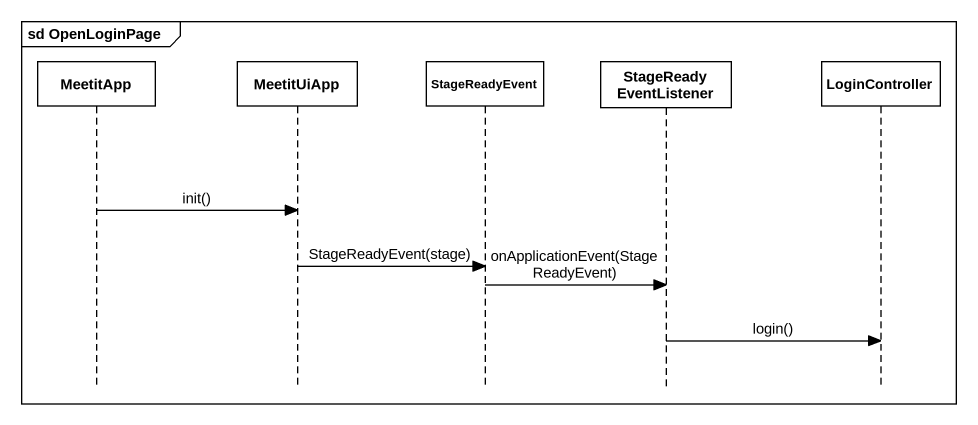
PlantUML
@startuml
mainframe sd OpenLoginPage
hide footbox
participant MeetitApp
participant MeetitUiApp
participant StageReadyEvent
participant StageReadyEventListener
participant LoginController

MeetitApp -> MeetitUiApp : init()
MeetitUiApp -> StageReadyEvent : StageReadyEvent(stage)
StageReadyEvent -> StageReadyEventListener : onApplicationEvent(StageReadyEvent)
StageReadyEventListener -> LoginController : login()
@enduml
